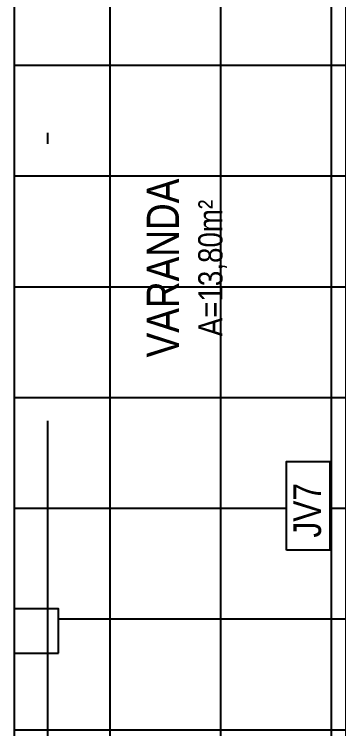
# Model space of a CAD drawing. Header units: millimetres. Extents: x 3923 to 4007, y 744 to 982.
# Drawn here: x 3954.72 to 3957.65, y 951.45 to 957.9 of the extents above; entities that cross this region are included whole.
import ezdxf
from ezdxf.enums import TextEntityAlignment as Align

# ---------------------------------------------------------------- set-up
doc = ezdxf.new("R2010")
doc.units = ezdxf.units.MM
doc.header["$LTSCALE"] = 20
doc.linetypes.add('DASHDOT2', pattern=[0.5, 0.25, -0.125, 0, -0.125])
doc.layers.add('E-txt-g', color=3, linetype='Continuous')
doc.layers.add('HIDROSSANITÁRIO', color=8, linetype='Continuous')
doc.layers.add('E-Txt-W', color=7, linetype='Continuous', lineweight=20)
doc.styles.add('F2', font='ARIALN.TTF')
doc.styles.add('REG60', font='romans.shx', dxfattribs={"width": 0.8, "height": 0.15})
doc.styles.add('REG80', font='romans.shx', dxfattribs={"width": 0.8, "height": 0.2})

# ---------------------------------------------------------------- blocks, each defined once
blk = doc.blocks.new('TXT-AMB75')
at = {"layer": 'E-txt-g', "style": 'REG80', "width": 0.8, "flags": 8}
blk.add_attdef('TXT', text='', height=0.2, dxfattribs=at).set_placement((0.0055, 0.2964), align=Align.CENTER)
at = {"layer": 'E-Txt-W', "style": 'REG60', "width": 0.8, "flags": 8}
blk.add_attdef('TXT', text='', height=0.15, dxfattribs=at).set_placement((0.0055, 0.0271), align=Align.CENTER)

msp = doc.modelspace()

# ---------------------------------------------------------------- hatches: boundary and pattern name
at = {"layer": 'HIDROSSANITÁRIO'}
h = msp.add_hatch(dxfattribs=at)
h.set_pattern_fill('ANSI37,_O', color=8, scale=8, angle=135)
h.set_pattern_definition([(180, (4034.583, -2178.562), (-3e-16, -1), []), (270, (4034.583, -2178.562), (1, -3e-16), [])])
h.paths.add_polyline_path([(3957.7161, 945.9273), (3957.7161, 964.3273), (3954.7161, 964.3273), (3954.7161, 945.9273)])
h.paths.add_polyline_path([(3956.2775, 954.7264), (3956.2775, 956.4874), (3955.8401, 956.4874), (3955.8401, 954.7264)], flags=24)
h.paths.add_polyline_path([(3956.7064, 954.9248), (3956.7064, 956.289), (3956.3121, 956.289), (3956.3121, 954.9248)], flags=24)
h.paths.add_polyline_path([(3955.1161, 952.1299), (3955.1161, 952.5299), (3954.7161, 952.5299), (3954.7161, 952.1299)], flags=16)
h.paths.add_polyline_path([(3955.1161, 958.2277), (3955.1161, 958.6277), (3954.7161, 958.6277), (3954.7161, 958.2277)], flags=16)
h.paths.add_polyline_path([(3957.1909, 959.0522), (3957.1909, 959.8528), (3957.5802, 959.8528), (3957.5802, 959.0522)], flags=16)
h.paths.add_polyline_path([(3957.1775, 953.059), (3957.1775, 953.8596), (3957.5668, 953.8596), (3957.5668, 953.059)], flags=16)
h.paths.add_polyline_path([(3955.1161, 945.9273), (3955.1161, 946.3273), (3954.7161, 946.3273), (3954.7161, 945.9273)], flags=17)

# ---------------------------------------------------------------- linework, layer by layer
at = {"layer": 'HIDROSSANITÁRIO', "color": 8, "linetype": 'Continuous'}
msp.add_line((3954.7161, 964.3273), (3954.7161, 935.9271), dxfattribs=at)
at = {"layer": 'HIDROSSANITÁRIO', "color": 8, "linetype": 'DASHDOT2'}
msp.add_line((3955.0161, 964.3273), (3955.0161, 936.2352), dxfattribs=at)
at = {"layer": 'HIDROSSANITÁRIO', "color": 8}
msp.add_lwpolyline([(3957.7161, 945.9273), (3957.7161, 964.3273), (3954.7161, 964.3273), (3954.7161, 945.9273)], close=True, dxfattribs=at)
at = {"layer": 'HIDROSSANITÁRIO', "color": 8, "elevation": 7.3184}
msp.add_lwpolyline([(3957.1775, 953.059), (3957.1775, 953.8596), (3957.5668, 953.8596), (3957.5668, 953.059)], close=True, dxfattribs=at)
at = {"layer": 'HIDROSSANITÁRIO', "color": 8, "linetype": 'Continuous'}
msp.add_lwpolyline([(3955.1161, 952.1299), (3955.1161, 952.5299), (3954.7161, 952.5299), (3954.7161, 952.1299)], close=True, dxfattribs=at)

# ---------------------------------------------------------------- block references
at = {"layer": 'HIDROSSANITÁRIO', "color": 8}
ref = msp.add_blockref('TXT-AMB75', (3956.6368, 955.5989, 3.6592), dxfattribs=dict(at, xscale=1.458, yscale=1.458, zscale=1.458, rotation=90))
ref.add_attrib('TXT', 'VARANDA', dxfattribs={"layer": 'E-txt-g', "color": 2, "height": 0.2916, "rotation": 90, "style": 'F2'}).set_placement((3956.2046, 955.6069, 3.6592), align=Align.CENTER)
ref.add_attrib('TXT', 'A=13,80m²', dxfattribs={"layer": 'E-Txt-W', "height": 0.2187, "rotation": 90, "style": 'F2'}).set_placement((3956.5974, 955.6069, 3.6592), align=Align.CENTER)

# ---------------------------------------------------------------- texts
at = {"layer": 'HIDROSSANITÁRIO', "color": 8, "linetype": 'Continuous', "style": 'F2'}
msp.add_text('JV7', height=0.24921, rotation=90, dxfattribs=at).set_placement((3957.2391, 953.1741, 7.3184), align=Align.TOP_LEFT)

doc.saveas('drawing.dxf')
